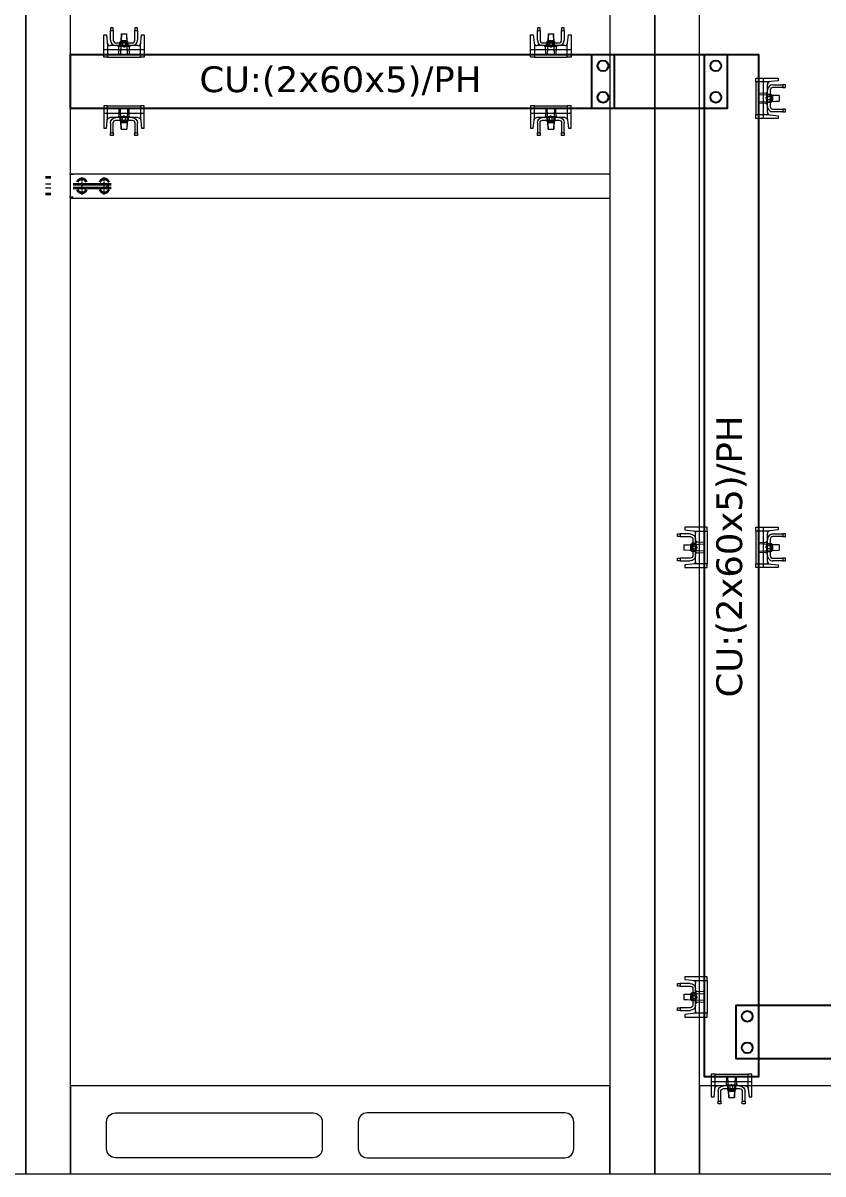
# Model space of a CAD drawing. Header units: millimetres. Extents: x -116965 to 323937, y 291661 to 566926.
# Drawn here: x -30841 to -29951, y 346152 to 347433 of the extents above; entities that cross this region are included whole.
import ezdxf

# ---------------------------------------------------------------- set-up
doc = ezdxf.new("R2010")
doc.units = ezdxf.units.MM
doc.linetypes.add('CHAIN', pattern=[0.3543, 0.2362, -0.0295, 0.0591, -0.0295])
doc.layers.get('0').update_dxf_attribs({"lineweight": 18})
doc.layers.add('C00-00-00', color=7, linetype='Continuous')
for name, color, linetype, lineweight in [('Centerline(Schneider)', 7, 'Continuous', 18), ('hw_Auxiliary', 2, 'Continuous', 13), ('Visible Edges(Schneider)', 7, 'Continuous', 35)]:
    doc.layers.add(name, color=color, linetype=linetype, lineweight=lineweight)
doc.styles.get("Standard").update_dxf_attribs({"font": 'arial.ttf'})

# ---------------------------------------------------------------- blocks, each defined once
blk = doc.blocks.new('*U1443')
for points in [[(0, 2200), (0, 0), (50, 0), (50, 2200)], [(650, 2200), (650, 0), (700, 0), (700, 2200)], [(50, 98), (50, 0), (650, 0), (650, 98)]]:
    blk.add_lwpolyline(points, close=True)
at = {"layer": 'hw_Auxiliary'}
for points in [[(100, 68), (320, 68, -0.414214), (330, 58), (330, 28, -0.414214), (320, 18), (100, 18, -0.414214), (90, 28), (90, 58, -0.414214)], [(600, 68), (380, 68, 0.414214), (370, 58), (370, 28, 0.414214), (380, 18), (600, 18, 0.414214), (610, 28), (610, 58, 0.414214)]]:
    blk.add_lwpolyline(points, format="xyb", close=True, dxfattribs=at)
blk = doc.blocks.new('ban le blokset')
for p, q in [((11, 2), (5, 2)), ((5, -2), (11, -2))]:
    blk.add_line(p, q)
at = {"layer": 'Centerline(Schneider)', "linetype": 'CHAIN', "ltscale": 7.55611}
for p, q in [((35.8, 12.5), (31.7, 12.5)), ((36, -12.5), (31.8, -12.5))]:
    blk.add_line(p, q, dxfattribs=at)
at = {"layer": 'Centerline(Schneider)', "linetype": 'CHAIN', "ltscale": 21.168501}
for p, q in [((45.5, 9.8), (45.5, -9.8)), ((70.5, -9.8), (70.5, 9.8))]:
    blk.add_line(p, q, dxfattribs=at)
at = {"layer": 'Visible Edges(Schneider)'}
for p, q in [((11, 9.2), (5, 9.2)), ((36, 2), (78, 2)), ((74.5, -2), (74.5, 2)), ((11, -9.2), (5, -9.2)), ((36, -2), (78, -2))]:
    blk.add_line(p, q, dxfattribs=at)
for centre, start, end in [((45.5, 2), 21.122, 158.878), ((70.5, 2), 21.122, 158.878), ((45.5, -2), 201.122, 338.878), ((70.5, -2), 201.122, 338.878)]:
    blk.add_arc(centre, 5.63, start, end, dxfattribs=at)
blk = doc.blocks.new('*U1599')
for points in [[(0, 2200), (0, 0), (50, 0), (50, 2200)], [(50, 98), (50, 0), (400, 0), (400, 98)]]:
    blk.add_lwpolyline(points, close=True)
blk = doc.blocks.new('*U1655')
at = {"color": 1, "lineweight": -3, "ltscale": 5}
blk.add_lwpolyline([(63061, 341247.3), (63061, 341307.3), (64199.1, 341307.3), (64199.1, 341247.3)], close=True, dxfattribs=at)
blk = doc.blocks.new('555')
at = {"lineweight": 5}
for p, q in [((-12, 33), (-15, 33)), ((-15, 33), (-15, 30)), ((-15, 30), (-12, 30)), ((-15, 19), (-15, 30)), ((-12, 30), (-12, 33)), ((-12, 30), (-12, 19)), ((-2.7, 26), (-4, 3.7)), ((-3, 26), (-3.4, 17.7)), ((-3, 26), (3, 26)), ((3, 26), (3.2, 26)), ((3.4, 17.7), (3, 26)), ((4, 3.7), (3.2, 26)), ((15, 33), (12, 33)), ((12, 33), (12, 30)), ((12, 30), (15, 30)), ((12, 19), (12, 30)), ((15, 30), (15, 33)), ((15, 30), (15, 19)), ((-22.5, 25), (-19.5, 25)), ((-22.5, 0), (-22.5, 25)), ((-19.5, 25), (-18.2, 13)), ((-18.2, 13), (-18.2, 13)), ((-18.2, 13), (-18.2, 0)), ((-17.7, 13), (-18.2, 13)), ((-9, 13), (-15.5, 13)), ((-9, 16), (9, 16)), ((9, 13), (-9, 13)), ((-6, 13), (-6, 12.2)), ((-4.5, 13), (-4.5, 16)), ((-2.9, 18.7), (-4.4, 17.2)), ((-4.4, 13), (-4.4, 17.2)), ((0, 17.2), (-4.4, 17.2)), ((-4.1, 13), (-4.1, 16)), ((-3.4, 16.2), (-4, 3.7)), ((-3.4, 17.7), (-3.4, 16.2)), ((3.4, 17.7), (-3.4, 17.7)), ((3.4, 16.2), (-3.4, 16.2)), ((-2.9, 18.7), (0, 18.7)), ((-1.6, 18.7), (-1.6, 13)), ((0, 18.7), (2.9, 18.7)), ((4.4, 17.2), (0, 17.2)), ((1.6, 18.7), (1.6, 13)), ((2.9, 18.7), (4.4, 17.2)), ((3.5, 17.7), (3.4, 17.7)), ((3.4, 16.2), (3.4, 17.7)), ((3.4, 16.2), (3.5, 16.2)), ((4, 3.7), (3.4, 16.2)), ((4.1, 13), (4.1, 16)), ((4.4, 13), (4.4, 17.2)), ((4.5, 13), (4.5, 16)), ((6, 13), (6, 12.2)), ((15.5, 13), (9, 13)), ((18.2, 13), (17.7, 13)), ((18.2, 13), (19.5, 25)), ((18.2, 0), (18.2, 13)), ((18.2, 13), (18.2, 13)), ((19.5, 25), (22.5, 25)), ((22.5, 25), (22.5, 0)), ((22.5, 8.5), (-22.5, 8.5)), ((-22.5, 3), (-4.9, 3)), ((-18.2, 0), (-22.5, 0)), ((-18.2, 0), (-17.7, 0)), ((-17.7, 0), (17.7, 0)), ((0, 12.2), (-6, 12.2)), ((-5.6, 3.7), (-5.9, 11.1)), ((-4.7, 3), (-4.9, 3)), ((-4.7, 3), (4.7, 3)), ((0, 11.3), (-1.6, 12.2)), ((0, 11.3), (1.6, 12.2)), ((6, 12.2), (0, 12.2)), ((4.9, 3), (4.7, 3)), ((4.9, 3), (22.5, 3)), ((5.9, 11.1), (5.6, 3.7)), ((17.7, 0), (18.2, 0)), ((22.5, 0), (18.2, 0))]:
    blk.add_line(p, q, dxfattribs=at)
for centre, radius, start, end in [((-15.5, 16), 3, 186, 270), ((-9, 19), 6, 180, 270), ((-9, 19), 3, 180, 270), ((-7.9, 11), 2, 2, 90), ((7.9, 11), 2, 90, 178), ((9, 19), 3, 270, 0), ((9, 19), 6, 270, 0), ((15.5, 16), 3, 270, 354), ((-4.9, 3.7), 0.75, 182, 270), ((-4.7, 3.7), 0.75, 270, 356.7829), ((-4.7, 3.7), 0.75, 270, 357.5104), ((4.7, 3.7), 0.75, 182.0138, 270), ((4.7, 3.7), 0.75, 182.4896, 270), ((4.9, 3.7), 0.75, 270, 358)]:
    blk.add_arc(centre, radius, start, end, dxfattribs=at)
blk = doc.blocks.new('*U1656')
at = {"color": 1, "lineweight": -3, "ltscale": 5}
blk.add_lwpolyline([(62931.9, 341247.3), (62931.9, 341307.3), (63536.9, 341307.3), (63536.9, 341247.3)], close=True, dxfattribs=at)
blk = doc.blocks.new('*U1657')
at = {"color": 1, "lineweight": -3, "ltscale": 5}
blk.add_lwpolyline([(63386.4, 341247.3), (63386.4, 341307.3), (63536.9, 341307.3), (63536.9, 341247.3)], close=True, dxfattribs=at)
for centre in [(63398.9, 341294.8), (63524.4, 341294.8), (63398.9, 341259.8), (63524.4, 341259.8)]:
    blk.add_circle(centre, 6, dxfattribs=at)
blk = doc.blocks.new('*U1658')
at = {"color": 1, "lineweight": -3, "ltscale": 5}
blk.add_lwpolyline([(62572.4, 341247.3), (62572.4, 341307.3), (63536.9, 341307.3), (63536.9, 341247.3)], close=True, dxfattribs=at)
for centre in [(62584.9, 341294.8), (63524.4, 341294.8), (62584.9, 341259.8), (63524.4, 341259.8)]:
    blk.add_circle(centre, 6, dxfattribs=at)

msp = doc.modelspace()

# ---------------------------------------------------------------- linework, layer by layer
for p, q in [((-30787.949803, 347265.27154), (-30187.949803, 347265.27154)), ((-30787.949803, 347238.27154), (-30187.949803, 347238.27154))]:
    msp.add_line(p, q)

# ---------------------------------------------------------------- block references
for name, p in [('*U1443', (-31537.949803, 346151.783643)), ('*U1443', (-30837.949803, 346151.783643)), ('*U1599', (-30137.949803, 346151.783643)), ('555', (-30728.539009, 347394.886418)), ('555', (-30253.539009, 347394.886418)), ('ban le blokset', (-30820.949803, 347251.783643))]:
    msp.add_blockref(name, p)
at = {"lineweight": -3}
for name, p, rotation in [('*U1656', (32748.927936, 688645.209723), 180), ('*U1657', (33328.927936, 688645.209723), 180), ('*U1655', (-371329.773448, 410458.925828), 270), ('*U1658', (33489.427716, 687587.105867), 180)]:
    msp.add_blockref(name, p, dxfattribs=dict(at, rotation=rotation))
at = {"rotation": 270}
for p in [(-30025.449903, 347349.284843), (-30025.449903, 346849.284843)]:
    msp.add_blockref('555', p, dxfattribs=at)
at = {"xscale": -1}
for p, rotation in [((-30728.539009, 347340.886178), 180), ((-30253.539009, 347340.886178), 180), ((-30079.450143, 346849.284843), 90), ((-30079.450143, 346348.864191), 90), ((-30052.450023, 346262.783123), 180)]:
    msp.add_blockref('555', p, dxfattribs=dict(at, rotation=rotation))

# ---------------------------------------------------------------- texts
at = {"layer": 'C00-00-00', "color": 2, "insert": (-30487.763368, 347367.886298), "char_height": 28.70966008, "attachment_point": 5}
msp.add_mtext('{\\fVerdana|b0|i0|c0|p34;CU:(2x60x5)/PH}', dxfattribs=at)
at = {"layer": 'C00-00-00', "color": 2, "insert": (-30052.450023, 346839.196017), "char_height": 28.70966008, "attachment_point": 5, "rotation": 90}
msp.add_mtext('{\\fVerdana|b0|i0|c0|p34;CU:(2x60x5)/PH}', dxfattribs=at)

doc.saveas('drawing.dxf')
